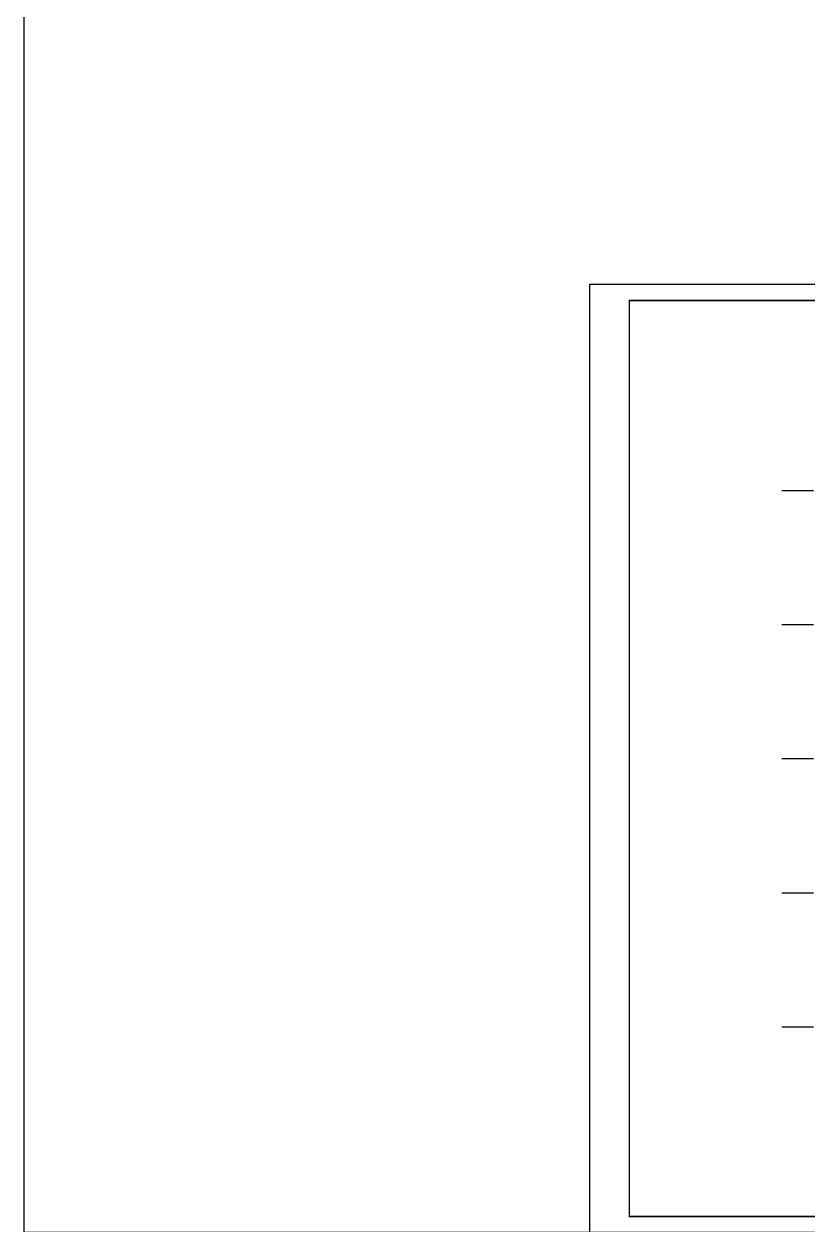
# Model space of a CAD drawing. Extents: x -292644 to 261407, y -12902 to 435090.
# Drawn here: x -53989 to -4851, y 284576 to 359833 of the extents above; entities that cross this region are included whole.
import ezdxf
from ezdxf.xclip import XClip

# ---------------------------------------------------------------- set-up
doc = ezdxf.new("R2010")
doc.units = 0
doc.header["$LTSCALE"] = 1000
doc.header["$MEASUREMENT"] = 0
doc.linetypes.add('104-10 轴网$0$DOTE', pattern=[2.42, 2, -0.2, 0.02, -0.2])
doc.linetypes.add('X-104 8#10#平面_t3$0$109-34 轴网$0$L1$0$$AUDIT_BAD_LTYPE1', pattern=[0])
doc.layers.get('0').update_dxf_attribs({"linetype": 'CONTINUOUS'})
doc.layers.get('Defpoints').update_dxf_attribs({"linetype": 'CONTINUOUS'})
doc.layers.add('10#楼幕墙$0$04-不打印_辅助线', color=165, linetype='CONTINUOUS', plot=False)
doc.layers.add('104-10 轴网$0$A_AXIS-轴线', color=36, linetype='104-10 轴网$0$DOTE')
doc.layers.add('X-104 8#10#平面_t3$0$00-图签', color=7, linetype='CONTINUOUS')

# ---------------------------------------------------------------- blocks, each defined once
blk = doc.blocks.new('10#楼幕墙')
at = {"layer": '10#楼幕墙$0$04-不打印_辅助线'}
blk.add_lwpolyline([(-18550, 284100), (65550, 284100), (65550, 343500), (-18550, 343500)], close=True, dxfattribs=at)
blk = doc.blocks.new('104-10 轴网')
at = {"layer": '104-10 轴网$0$A_AXIS-轴线', "linetype": '104-10 轴网$0$DOTE'}
for p, q in [((0, -6500), (0, 40100)), ((8400, -6500), (8400, 40100)), ((16800, -6500), (16800, 40100)), ((25200, -6500), (25200, 40100)), ((33600, -6500), (33600, 40100)), ((42000, -6500), (42000, 40100)), ((120430, 40100), (120430, -6500)), ((128830, 40100), (128830, -6500)), ((137230, 40100), (137230, -6500)), ((145630, 40100), (145630, -6500)), ((154030, 40100), (154030, -6500)), ((162430, 40100), (162430, -6500)), ((-6500, 33600), (48500, 33600)), ((168930, 33600), (113930, 33600)), ((-6500, 25200), (48500, 25200)), ((168930, 25200), (113930, 25200)), ((-6500, 16800), (48500, 16800)), ((168930, 16800), (113930, 16800)), ((-6500, 8400), (48500, 8400)), ((168930, 8400), (113930, 8400)), ((-6500, 0), (48500, 0)), ((168930, 0), (113930, 0))]:
    blk.add_line(p, q, dxfattribs=at)
at = {"layer": 'Defpoints'}
for points in [[(-16050, 45500), (58050, 45500), (58050, -11900), (-16050, -11900)], [(104380, 45500), (178480, 45500), (178480, -11900), (104380, -11900)]]:
    blk.add_lwpolyline(points, close=True, dxfattribs=at)
blk = doc.blocks.new('X-104 8#10#平面_t3')
at = {"layer": 'Defpoints', "color": 1}
blk.add_lwpolyline([(-53989, 387679), (82585, 387679), (82585, 284100), (-53989, 284100)], close=True, dxfattribs=at)
at = {"layer": 'X-104 8#10#平面_t3$0$00-图签'}
blk.add_lwpolyline([(-18550, 284100), (65550, 284100), (65550, 343500), (-18550, 343500)], close=True, dxfattribs=at)
at = {"layer": 'X-104 8#10#平面_t3$0$00-图签', "const_width": 100}
blk.add_lwpolyline([(-16050, 285100), (64550, 285100), (64550, 342500), (-16050, 342500)], close=True, dxfattribs=at)
at = {"linetype": 'X-104 8#10#平面_t3$0$109-34 轴网$0$L1$0$$AUDIT_BAD_LTYPE1'}
ref = blk.add_blockref('10#楼幕墙', (0, 0), dxfattribs=at)
XClip(ref).set_block_clipping_path([(-18550, -12900), (65550.0000000001, 343500.0000000001)])
ref = blk.add_blockref('104-10 轴网', (0, 297000), dxfattribs=at)
XClip(ref).set_block_clipping_path([(-16049.9999999999, -11899.9999999999), (58050, 45500.0000000001)])

msp = doc.modelspace()

# ---------------------------------------------------------------- block references
msp.add_blockref('X-104 8#10#平面_t3', (0, 0))

doc.saveas('drawing.dxf')
